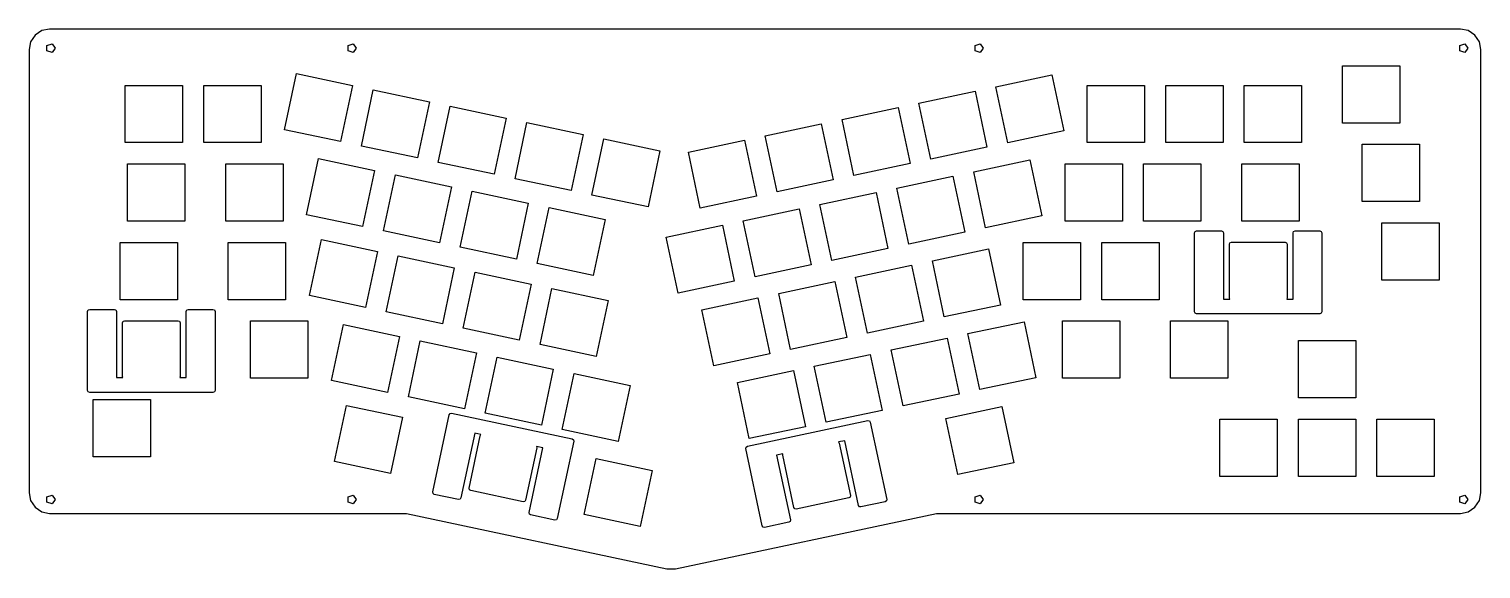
# Model space of a CAD drawing. Header units: metres. Extents: x -30 to 322, y 40 to 171.
import ezdxf

# ---------------------------------------------------------------- set-up
doc = ezdxf.new("R2010")
doc.units = ezdxf.units.M

msp = doc.modelspace()

# ---------------------------------------------------------------- linework, layer by layer
for p, q in [((-28.7797, 169.149), (-29.8635, 167.527)), ((-27.1576, 170.233), (-28.7797, 169.149)), ((-25.2441, 170.613), (-27.1576, 170.233)), ((316.756, 170.613), (-25.2441, 170.613)), ((318.669, 170.233), (316.756, 170.613)), ((320.291, 169.149), (318.669, 170.233)), ((321.375, 167.527), (320.291, 169.149)), ((-29.8635, 167.527), (-30.2441, 165.613)), ((-30.2441, 165.613), (-30.2441, 58.1133)), ((-25.8899, 166.647), (-24.6601, 167.046)), ((-25.8899, 165.353), (-25.8899, 166.647)), ((-24.6601, 167.046), (-23.9, 166)), ((-23.9, 166), (-24.6601, 164.954)), ((47.1101, 166.647), (48.3399, 167.046)), ((47.1101, 165.353), (47.1101, 166.647)), ((48.3399, 167.046), (49.1, 166)), ((49.1, 166), (48.3399, 164.954)), ((199.11, 166.647), (200.34, 167.046)), ((199.11, 165.353), (199.11, 166.647)), ((200.34, 167.046), (201.1, 166)), ((201.1, 166), (200.34, 164.954)), ((316.61, 166.647), (317.84, 167.046)), ((316.61, 165.353), (316.61, 166.647)), ((317.84, 167.046), (318.6, 166)), ((318.6, 166), (317.84, 164.954)), ((321.756, 165.613), (321.375, 167.527)), ((321.756, 58.1133), (321.756, 165.613)), ((-24.6601, 164.954), (-25.8899, 165.353)), ((48.3399, 164.954), (47.1101, 165.353)), ((200.34, 164.954), (199.11, 165.353)), ((317.84, 164.954), (316.61, 165.353)), ((31.6865, 146.189), (34.5762, 159.786)), ((34.5762, 159.786), (48.1729, 156.896)), ((204.134, 156.587), (217.73, 159.477)), ((217.73, 159.477), (220.62, 145.881)), ((288.197, 147.812), (288.197, 161.713)), ((288.197, 161.713), (302.096, 161.713)), ((302.096, 161.713), (302.096, 147.812)), ((-6.9502, 143.05), (-6.9502, 156.95)), ((-6.9502, 156.95), (6.9502, 156.95)), ((6.9502, 156.95), (6.9502, 143.05)), ((12.0996, 143.05), (12.0996, 156.95)), ((12.0996, 156.95), (26, 156.95)), ((26, 156.95), (26, 143.05)), ((48.1729, 156.896), (45.2832, 143.3)), ((50.3203, 142.229), (53.21, 155.825)), ((53.21, 155.825), (66.8066, 152.936)), ((185.5, 152.626), (199.097, 155.517)), ((199.097, 155.517), (201.987, 141.92)), ((207.024, 142.991), (204.134, 156.587)), ((226.284, 143.05), (226.284, 156.95)), ((226.284, 156.95), (240.184, 156.95)), ((240.184, 156.95), (240.184, 143.05)), ((245.334, 143.05), (245.334, 156.95)), ((245.334, 156.95), (259.234, 156.95)), ((259.234, 156.95), (259.234, 143.05)), ((264.384, 143.05), (264.384, 156.95)), ((264.384, 156.95), (278.284, 156.95)), ((278.284, 156.95), (278.284, 143.05)), ((66.8066, 152.936), (63.917, 139.339)), ((68.9541, 138.269), (71.8438, 151.864)), ((71.8438, 151.864), (85.4404, 148.975)), ((166.867, 148.666), (180.463, 151.556)), ((180.463, 151.556), (183.353, 137.959)), ((188.39, 139.03), (185.5, 152.626)), ((85.4404, 148.975), (82.5508, 135.379)), ((87.5879, 134.308), (90.4775, 147.904)), ((90.4775, 147.904), (104.074, 145.014)), ((169.757, 135.069), (166.867, 148.666)), ((45.2832, 143.3), (31.6865, 146.189)), ((104.074, 145.014), (101.184, 131.418)), ((148.233, 144.705), (161.829, 147.595)), ((151.123, 131.108), (148.233, 144.705)), ((161.829, 147.595), (164.719, 133.999)), ((220.62, 145.881), (207.024, 142.991)), ((302.096, 147.812), (288.197, 147.812)), ((6.9502, 143.05), (-6.9502, 143.05)), ((26, 143.05), (12.0996, 143.05)), ((63.917, 139.339), (50.3203, 142.229)), ((106.221, 130.347), (109.111, 143.943)), ((109.111, 143.943), (122.708, 141.054)), ((122.708, 141.054), (119.818, 127.457)), ((129.599, 140.744), (143.195, 143.634)), ((143.195, 143.634), (146.085, 130.038)), ((201.987, 141.92), (188.39, 139.03)), ((240.184, 143.05), (226.284, 143.05)), ((259.234, 143.05), (245.334, 143.05)), ((278.284, 143.05), (264.384, 143.05)), ((292.959, 128.763), (292.959, 142.662)), ((292.959, 142.662), (306.859, 142.662)), ((306.859, 142.662), (306.859, 128.763)), ((-6.35449, 124), (-6.35449, 137.9)), ((-6.35449, 137.9), (7.54492, 137.9)), ((7.54492, 137.9), (7.54492, 124)), ((17.458, 124), (17.458, 137.9)), ((17.458, 137.9), (31.3574, 137.9)), ((31.3574, 137.9), (31.3574, 124)), ((37.043, 125.576), (39.9326, 139.172)), ((39.9326, 139.172), (53.5293, 136.282)), ((82.5508, 135.379), (68.9541, 138.269)), ((132.489, 127.147), (129.599, 140.744)), ((183.353, 137.959), (169.757, 135.069)), ((198.778, 135.973), (212.374, 138.863)), ((212.374, 138.863), (215.264, 125.267)), ((220.926, 124), (220.926, 137.9)), ((220.926, 137.9), (234.826, 137.9)), ((234.826, 137.9), (234.826, 124)), ((239.976, 124), (239.976, 137.9)), ((239.976, 137.9), (253.876, 137.9)), ((253.876, 137.9), (253.876, 124)), ((263.789, 124), (263.789, 137.9)), ((263.789, 137.9), (277.689, 137.9)), ((277.689, 137.9), (277.689, 124)), ((53.5293, 136.282), (50.6387, 122.686)), ((55.6768, 121.615), (58.5664, 135.211)), ((58.5664, 135.211), (72.1631, 132.321)), ((101.184, 131.418), (87.5879, 134.308)), ((164.719, 133.999), (151.123, 131.108)), ((180.144, 132.012), (193.74, 134.902)), ((193.74, 134.902), (196.63, 121.306)), ((201.668, 122.377), (198.778, 135.973)), ((72.1631, 132.321), (69.2725, 118.726)), ((74.3105, 117.654), (77.2002, 131.251)), ((77.2002, 131.251), (90.7969, 128.36)), ((119.818, 127.457), (106.221, 130.347)), ((161.51, 128.052), (175.107, 130.941)), ((175.107, 130.941), (177.997, 117.345)), ((183.034, 118.416), (180.144, 132.012)), ((90.7969, 128.36), (87.9062, 114.765)), ((92.9443, 113.693), (95.834, 127.29)), ((95.834, 127.29), (109.43, 124.4)), ((146.085, 130.038), (132.489, 127.147)), ((142.877, 124.091), (156.473, 126.98)), ((156.473, 126.98), (159.363, 113.385)), ((164.4, 114.455), (161.51, 128.052)), ((306.859, 128.763), (292.959, 128.763)), ((7.54492, 124), (-6.35449, 124)), ((31.3574, 124), (17.458, 124)), ((50.6387, 122.686), (37.043, 125.576)), ((109.43, 124.4), (106.54, 110.804)), ((145.767, 110.494), (142.877, 124.091)), ((215.264, 125.267), (201.668, 122.377)), ((234.826, 124), (220.926, 124)), ((253.876, 124), (239.976, 124)), ((277.689, 124), (263.789, 124)), ((297.721, 109.713), (297.721, 123.612)), ((297.721, 123.612), (311.621, 123.612)), ((311.621, 123.612), (311.621, 109.713)), ((69.2725, 118.726), (55.6768, 121.615)), ((124.243, 120.13), (137.839, 123.02)), ((127.133, 106.534), (124.243, 120.13)), ((137.839, 123.02), (140.729, 109.424)), ((196.63, 121.306), (183.034, 118.416)), ((252.324, 121.15), (252.471, 121.503)), ((252.324, 102), (252.324, 121.15)), ((252.471, 121.503), (252.824, 121.65)), ((252.824, 121.65), (258.824, 121.65)), ((258.824, 121.65), (259.178, 121.503)), ((259.178, 121.503), (259.324, 121.15)), ((259.324, 121.15), (259.324, 105.1)), ((276.2, 121.15), (276.347, 121.503)), ((276.2, 105.1), (276.2, 121.15)), ((276.347, 121.503), (276.7, 121.65)), ((276.7, 121.65), (282.7, 121.65)), ((282.7, 121.65), (283.054, 121.503)), ((283.054, 121.503), (283.2, 121.15)), ((283.2, 121.15), (283.2, 102)), ((-8.14062, 104.95), (-8.14062, 118.85)), ((-8.14062, 118.85), (5.75977, 118.85)), ((5.75977, 118.85), (5.75977, 104.95)), ((18.0527, 104.95), (18.0527, 118.85)), ((18.0527, 118.85), (31.9531, 118.85)), ((31.9531, 118.85), (31.9531, 104.95)), ((37.7402, 105.952), (40.6309, 119.548)), ((40.6309, 119.548), (54.2266, 116.658)), ((54.2266, 116.658), (51.3369, 103.062)), ((87.9062, 114.765), (74.3105, 117.654)), ((177.997, 117.345), (164.4, 114.455)), ((188.763, 114.369), (202.36, 117.259)), ((202.36, 117.259), (205.25, 103.662)), ((210.806, 104.95), (210.806, 118.85)), ((210.806, 118.85), (224.706, 118.85)), ((224.706, 118.85), (224.706, 104.95)), ((229.856, 104.95), (229.856, 118.85)), ((229.856, 118.85), (243.756, 118.85)), ((243.756, 118.85), (243.756, 104.95)), ((260.762, 118.4), (260.908, 118.753)), ((260.762, 105.4), (260.762, 118.4)), ((260.908, 118.753), (261.262, 118.9)), ((261.262, 118.9), (274.262, 118.9)), ((274.262, 118.9), (274.615, 118.753)), ((274.615, 118.753), (274.762, 118.4)), ((274.762, 118.4), (274.762, 105.4)), ((56.374, 101.991), (59.2646, 115.588)), ((59.2646, 115.588), (72.8604, 112.697)), ((72.8604, 112.697), (69.9707, 99.1016)), ((106.54, 110.804), (92.9443, 113.693)), ((159.363, 113.385), (145.767, 110.494)), ((170.13, 110.408), (183.726, 113.298)), ((183.726, 113.298), (186.616, 99.7021)), ((191.653, 100.772), (188.763, 114.369)), ((75.0078, 98.0303), (77.8975, 111.627)), ((77.8975, 111.627), (91.4941, 108.736)), ((140.729, 109.424), (127.133, 106.534)), ((151.496, 106.447), (165.092, 109.337)), ((165.092, 109.337), (167.982, 95.7412)), ((173.02, 96.8115), (170.13, 110.408)), ((311.621, 109.713), (297.721, 109.713)), ((51.3369, 103.062), (37.7402, 105.952)), ((91.4941, 108.736), (88.6045, 95.1406)), ((93.6416, 94.0693), (96.5312, 107.666)), ((96.5312, 107.666), (110.128, 104.776)), ((154.386, 92.8506), (151.496, 106.447)), ((-16.033, 102.1), (-15.8865, 102.453)), ((-16.033, 82.9502), (-16.033, 102.1)), ((-15.8865, 102.453), (-15.533, 102.6)), ((-15.533, 102.6), (-9.533, 102.6)), ((-9.533, 102.6), (-9.17949, 102.453)), ((-9.17949, 102.453), (-9.033, 102.1)), ((-9.033, 102.1), (-9.033, 86.0498)), ((5.75977, 104.95), (-8.14062, 104.95)), ((7.84296, 102.1), (7.98944, 102.453)), ((7.84296, 86.0498), (7.84296, 102.1)), ((7.98944, 102.453), (8.34296, 102.6)), ((8.34296, 102.6), (14.343, 102.6)), ((14.343, 102.6), (14.6965, 102.453)), ((14.6965, 102.453), (14.843, 102.1)), ((14.843, 102.1), (14.843, 82.9502)), ((31.9531, 104.95), (18.0527, 104.95)), ((110.128, 104.776), (107.238, 91.1797)), ((132.862, 102.486), (146.458, 105.377)), ((135.752, 88.8906), (132.862, 102.486)), ((146.458, 105.377), (149.348, 91.7803)), ((205.25, 103.662), (191.653, 100.772)), ((224.706, 104.95), (210.806, 104.95)), ((243.756, 104.95), (229.856, 104.95)), ((259.324, 105.1), (260.863, 105.1)), ((260.863, 105.1), (260.762, 105.4)), ((274.762, 105.4), (274.662, 105.1)), ((274.662, 105.1), (276.2, 105.1)), ((-7.5955, 99.3496), (-7.44902, 99.7031)), ((-7.5955, 86.3496), (-7.5955, 99.3496)), ((-7.44902, 99.7031), (-7.0955, 99.8496)), ((-7.0955, 99.8496), (5.90448, 99.8496)), ((5.90448, 99.8496), (6.258, 99.7031)), ((6.258, 99.7031), (6.40448, 99.3496)), ((6.40448, 99.3496), (6.40448, 86.3496)), ((23.4111, 85.9004), (23.4111, 99.7998)), ((23.4111, 99.7998), (37.3105, 99.7998)), ((37.3105, 99.7998), (37.3105, 85.9004)), ((43.0967, 85.3379), (45.9863, 98.9346)), ((45.9863, 98.9346), (59.583, 96.0439)), ((69.9707, 99.1016), (56.374, 101.991)), ((186.616, 99.7021), (173.02, 96.8115)), ((197.382, 96.7256), (210.979, 99.6152)), ((210.979, 99.6152), (213.869, 86.0186)), ((220.331, 85.9004), (220.331, 99.7998)), ((220.331, 99.7998), (234.231, 99.7998)), ((234.231, 99.7998), (234.231, 85.9004)), ((246.525, 85.9004), (246.525, 99.7998)), ((246.525, 99.7998), (260.425, 99.7998)), ((252.471, 101.647), (252.324, 102)), ((252.824, 101.5), (252.471, 101.647)), ((282.7, 101.5), (252.824, 101.5)), ((260.425, 99.7998), (260.425, 85.9004)), ((283.054, 101.647), (282.7, 101.5)), ((283.2, 102), (283.054, 101.647)), ((59.583, 96.0439), (56.6934, 82.4482)), ((88.6045, 95.1406), (75.0078, 98.0303)), ((167.982, 95.7412), (154.386, 92.8506)), ((178.749, 92.7646), (192.345, 95.6543)), ((192.345, 95.6543), (195.235, 82.0586)), ((200.272, 83.1289), (197.382, 96.7256)), ((61.7305, 81.377), (64.6201, 94.9736)), ((64.6201, 94.9736), (78.2168, 92.083)), ((78.2168, 92.083), (75.3262, 78.4873)), ((107.238, 91.1797), (93.6416, 94.0693)), ((149.348, 91.7803), (135.752, 88.8906)), ((160.115, 88.8037), (173.711, 91.6934)), ((173.711, 91.6934), (176.601, 78.0977)), ((181.639, 79.168), (178.749, 92.7646)), ((277.481, 81.1377), (277.481, 95.0371)), ((277.481, 95.0371), (291.381, 95.0371)), ((291.381, 95.0371), (291.381, 81.1377)), ((80.3643, 77.416), (83.2539, 91.0127)), ((83.2539, 91.0127), (96.8506, 88.123)), ((96.8506, 88.123), (93.96, 74.5264)), ((163.005, 75.207), (160.115, 88.8037)), ((-9.033, 86.0498), (-7.49492, 86.0498)), ((-7.49492, 86.0498), (-7.5955, 86.3496)), ((6.40448, 86.3496), (6.30487, 86.0498)), ((6.30487, 86.0498), (7.84296, 86.0498)), ((37.3105, 85.9004), (23.4111, 85.9004)), ((56.6934, 82.4482), (43.0967, 85.3379)), ((98.998, 73.4561), (101.888, 87.0518)), ((101.888, 87.0518), (115.484, 84.1621)), ((141.481, 84.8428), (155.078, 87.7334)), ((144.371, 71.2471), (141.481, 84.8428)), ((155.078, 87.7334), (157.968, 74.1367)), ((213.869, 86.0186), (200.272, 83.1289)), ((234.231, 85.9004), (220.331, 85.9004)), ((260.425, 85.9004), (246.525, 85.9004)), ((-15.8865, 82.5967), (-16.033, 82.9502)), ((-15.533, 82.4502), (-15.8865, 82.5967)), ((14.343, 82.4502), (-15.533, 82.4502)), ((14.6965, 82.5967), (14.343, 82.4502)), ((14.843, 82.9502), (14.6965, 82.5967)), ((75.3262, 78.4873), (61.7305, 81.377)), ((115.484, 84.1621), (112.594, 70.5654)), ((195.235, 82.0586), (181.639, 79.168)), ((291.381, 81.1377), (277.481, 81.1377)), ((-14.6895, 66.8496), (-14.6895, 80.75)), ((-14.6895, 80.75), (-0.78906, 80.75)), ((-0.78906, 80.75), (-0.78906, 66.8496)), ((43.7939, 65.7139), (46.6846, 79.3105)), ((46.6846, 79.3105), (60.2803, 76.4199)), ((176.601, 78.0977), (163.005, 75.207)), ((192.026, 76.1113), (205.623, 79.001)), ((205.623, 79.001), (208.513, 65.4053)), ((60.2803, 76.4199), (57.3906, 62.8242)), ((67.6224, 58.2982), (71.6038, 77.0291)), ((71.6038, 77.0291), (71.8206, 77.3445)), ((71.8206, 77.3445), (72.1968, 77.4142)), ((72.1968, 77.4142), (101.42, 71.2027)), ((93.96, 74.5264), (80.3643, 77.416)), ((143.899, 69.4081), (173.122, 75.6197)), ((157.968, 74.1367), (144.371, 71.2471)), ((173.122, 75.6197), (173.498, 75.5499)), ((173.498, 75.5499), (173.715, 75.2346)), ((173.715, 75.2346), (177.696, 56.5036)), ((194.916, 62.5146), (192.026, 76.1113)), ((258.431, 62.0879), (258.431, 75.9873)), ((258.431, 75.9873), (272.331, 75.9873)), ((272.331, 75.9873), (272.331, 62.0879)), ((277.481, 62.0879), (277.481, 75.9873)), ((277.481, 75.9873), (291.381, 75.9873)), ((291.381, 75.9873), (291.381, 62.0879)), ((296.531, 62.0879), (296.531, 75.9873)), ((296.531, 75.9873), (310.431, 75.9873)), ((310.431, 75.9873), (310.431, 62.0879)), ((77.8064, 72.5419), (74.4695, 56.8428)), ((76.4483, 59.2336), (79.1511, 71.9495)), ((79.3109, 72.2221), (77.8064, 72.5419)), ((79.1511, 71.9495), (79.3109, 72.2221)), ((101.805, 70.6096), (97.8237, 51.8787)), ((112.594, 70.5654), (98.998, 73.4561)), ((101.42, 71.2027), (101.735, 70.9859)), ((101.735, 70.9859), (101.805, 70.6096)), ((167.512, 70.7473), (166.008, 70.4275)), ((166.008, 70.4275), (166.169, 70.1552)), ((170.849, 55.0482), (167.512, 70.7473)), ((92.8452, 69.0388), (90.1423, 56.3229)), ((90.9767, 53.3341), (94.3136, 69.0332)), ((94.3136, 69.0332), (92.8091, 69.353)), ((92.8091, 69.353), (92.8452, 69.0388)), ((143.514, 68.8151), (143.583, 69.1913)), ((147.495, 50.0842), (143.514, 68.8151)), ((143.583, 69.1913), (143.899, 69.4081)), ((152.51, 67.5584), (151.005, 67.2386)), ((151.005, 67.2386), (154.342, 51.5395)), ((152.474, 67.2444), (152.51, 67.5584)), ((155.177, 54.5285), (152.474, 67.2444)), ((166.169, 70.1552), (168.871, 57.4393)), ((-0.78906, 66.8496), (-14.6895, 66.8496)), ((57.3906, 62.8242), (43.7939, 65.7139)), ((104.354, 52.8418), (107.244, 66.4375)), ((107.244, 66.4375), (120.84, 63.5479)), ((120.84, 63.5479), (117.95, 49.9521)), ((208.513, 65.4053), (194.916, 62.5146)), ((272.331, 62.0879), (258.431, 62.0879)), ((291.381, 62.0879), (277.481, 62.0879)), ((310.431, 62.0879), (296.531, 62.0879)), ((-30.2441, 58.1133), (-29.8635, 56.1999)), ((-25.8899, 57.1466), (-24.6601, 57.5462)), ((-25.8899, 55.8534), (-25.8899, 57.1466)), ((-24.6601, 57.5462), (-23.9, 56.5)), ((-23.9, 56.5), (-24.6601, 55.4538)), ((47.1101, 57.1466), (48.3399, 57.5462)), ((47.1101, 55.8534), (47.1101, 57.1466)), ((48.3399, 57.5462), (49.1, 56.5)), ((49.1, 56.5), (48.3399, 55.4538)), ((67.6922, 57.9219), (67.6224, 58.2982)), ((68.0076, 57.7052), (67.6922, 57.9219)), ((73.8764, 56.4577), (68.0076, 57.7052)), ((74.2527, 56.5275), (73.8764, 56.4577)), ((74.4695, 56.8428), (74.2527, 56.5275)), ((76.5181, 58.8574), (76.4483, 59.2336)), ((76.8334, 58.6406), (76.5181, 58.8574)), ((89.5493, 55.9377), (76.8334, 58.6406)), ((90.1423, 56.3229), (89.9255, 56.0075)), ((168.486, 56.8463), (155.77, 54.1434)), ((168.802, 57.063), (168.486, 56.8463)), ((168.871, 57.4393), (168.802, 57.063)), ((177.696, 56.5036), (177.626, 56.1274)), ((199.11, 57.1466), (200.34, 57.5462)), ((199.11, 55.8534), (199.11, 57.1466)), ((200.34, 57.5462), (201.1, 56.5)), ((201.1, 56.5), (200.34, 55.4538)), ((316.61, 57.1466), (317.84, 57.5462)), ((316.61, 55.8534), (316.61, 57.1466)), ((317.84, 57.5462), (318.6, 56.5)), ((318.6, 56.5), (317.84, 55.4538)), ((321.375, 56.1999), (321.756, 58.1133)), ((-29.8635, 56.1999), (-28.7797, 54.5777)), ((-28.7797, 54.5777), (-27.1576, 53.4939)), ((-27.1576, 53.4939), (-25.2441, 53.1133)), ((-24.6601, 55.4538), (-25.8899, 55.8534)), ((-25.2441, 53.1133), (61.228, 53.1133)), ((48.3399, 55.4538), (47.1101, 55.8534)), ((61.228, 53.1133), (124.412, 39.6229)), ((89.9255, 56.0075), (89.5493, 55.9377)), ((91.0464, 52.9578), (90.9767, 53.3341)), ((91.3618, 52.7411), (91.0464, 52.9578)), ((117.95, 49.9521), (104.354, 52.8418)), ((126.499, 39.6226), (189.783, 53.1133)), ((155.394, 54.2132), (155.177, 54.5285)), ((155.77, 54.1434), (155.394, 54.2132)), ((171.066, 54.7329), (170.849, 55.0482)), ((171.442, 54.6631), (171.066, 54.7329)), ((177.311, 55.9106), (171.442, 54.6631)), ((177.626, 56.1274), (177.311, 55.9106)), ((189.783, 53.1133), (316.756, 53.1133)), ((200.34, 55.4538), (199.11, 55.8534)), ((317.84, 55.4538), (316.61, 55.8534)), ((316.756, 53.1133), (318.669, 53.4939)), ((318.669, 53.4939), (320.291, 54.5777)), ((320.291, 54.5777), (321.375, 56.1999)), ((97.2307, 51.4936), (91.3618, 52.7411)), ((97.6069, 51.5634), (97.2307, 51.4936)), ((97.8237, 51.8787), (97.6069, 51.5634)), ((147.712, 49.7688), (147.495, 50.0842)), ((148.088, 49.699), (147.712, 49.7688)), ((153.957, 50.9465), (148.088, 49.699)), ((154.272, 51.1633), (153.957, 50.9465)), ((154.342, 51.5395), (154.272, 51.1633)), ((124.412, 39.6229), (126.499, 39.6226))]:
    msp.add_line(p, q)

doc.saveas('drawing.dxf')
